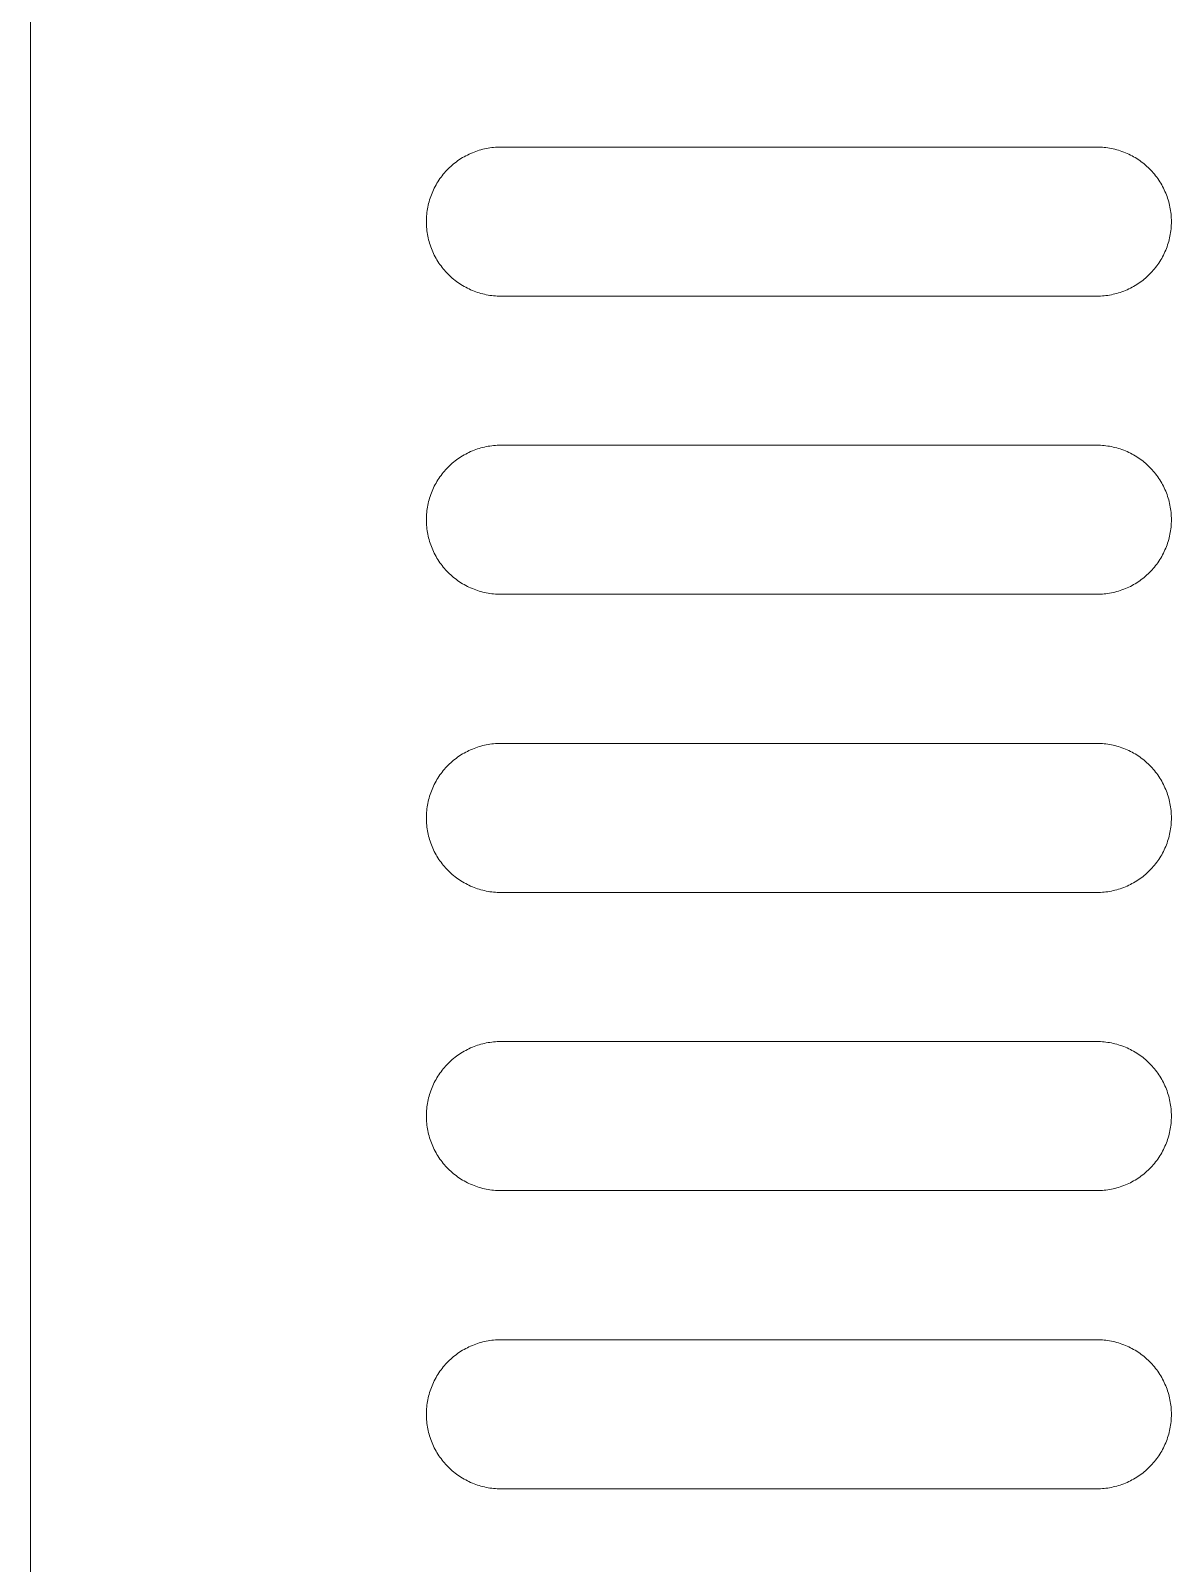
# Model space of a CAD drawing. Header units: millimetres. Extents: x -159872 to 386485, y -250577 to 158966.
# Drawn here: x 156718.84 to 156753.29, y 10631.46 to 10677.72 of the extents above; entities that cross this region are included whole.
import ezdxf

# ---------------------------------------------------------------- set-up
doc = ezdxf.new("R2010")
doc.units = ezdxf.units.MM
doc.layers.get('0').update_dxf_attribs({"lineweight": 25})
doc.layers.add('LDS-equipment-kitchen equipment', color=3, linetype='Continuous', lineweight=13)

# ---------------------------------------------------------------- blocks, each defined once
blk = doc.blocks.new('A$C9600e4bc')
at = {"linetype": 'Continuous', "transparency": 33554687}
for points in [[(0, 1395, 0), (682.4, 1395, 0)], [(521.2, 1383.05, 0), (521.2, 1383.05, 0)], [(530.2, 1383.05, 0), (530.2, 1383.05, 0)], [(539.2, 1383.05, 0), (539.2, 1383.05, 0)], [(548.2, 1383.05, 0), (548.2, 1383.05, 0)], [(557.2, 1383.05, 0), (557.2, 1383.05, 0)], [(518.95, 1380.8, 0), (518.95, 1362.8, 0)], [(523.45, 1380.8, 0), (523.45, 1362.8, 0)], [(527.95, 1380.8, 0), (527.95, 1362.8, 0)], [(532.45, 1380.8, 0), (532.45, 1362.8, 0)], [(536.95, 1380.8, 0), (536.95, 1362.8, 0)], [(541.45, 1380.8, 0), (541.45, 1362.8, 0)], [(545.95, 1380.8, 0), (545.95, 1362.8, 0)], [(550.45, 1380.8, 0), (550.45, 1362.8, 0)], [(554.95, 1380.8, 0), (554.95, 1362.8, 0)], [(559.45, 1380.8, 0), (559.45, 1362.8, 0)], [(521.2, 1360.55, 0), (521.2, 1360.55, 0)], [(530.2, 1360.55, 0), (530.2, 1360.55, 0)], [(539.2, 1360.55, 0), (539.2, 1360.55, 0)], [(548.2, 1360.55, 0), (548.2, 1360.55, 0)], [(557.2, 1360.55, 0), (557.2, 1360.55, 0)]]:
    blk.add_polyline3d(points, dxfattribs=at)
at = {"linetype": 'Continuous'}
for points in [[(518.95, 1380.8, 0), (518.951, 1380.855, 0), (518.953, 1380.91, 0), (518.956, 1380.966, 0), (518.961, 1381.021, 0), (518.967, 1381.075, 0), (518.974, 1381.13, 0), (518.983, 1381.185, 0), (518.993, 1381.239, 0), (519.005, 1381.293, 0), (519.017, 1381.347, 0), (519.031, 1381.4, 0), (519.047, 1381.453, 0), (519.064, 1381.506, 0), (519.082, 1381.558, 0), (519.101, 1381.61, 0), (519.121, 1381.661, 0), (519.143, 1381.712, 0), (519.166, 1381.762, 0), (519.19, 1381.812, 0), (519.216, 1381.861, 0), (519.242, 1381.909, 0), (519.27, 1381.957, 0), (519.299, 1382.004, 0), (519.329, 1382.05, 0), (519.36, 1382.096, 0), (519.393, 1382.14, 0), (519.426, 1382.184, 0), (519.461, 1382.227, 0), (519.496, 1382.27, 0), (519.533, 1382.311, 0), (519.57, 1382.351, 0), (519.609, 1382.391, 0), (519.649, 1382.43, 0), (519.689, 1382.467, 0), (519.73, 1382.504, 0), (519.773, 1382.539, 0), (519.816, 1382.574, 0), (519.86, 1382.607, 0), (519.904, 1382.64, 0), (519.95, 1382.671, 0), (519.996, 1382.701, 0), (520.043, 1382.73, 0), (520.091, 1382.758, 0), (520.139, 1382.784, 0), (520.188, 1382.81, 0), (520.238, 1382.834, 0), (520.288, 1382.857, 0), (520.339, 1382.879, 0), (520.39, 1382.899, 0), (520.442, 1382.918, 0), (520.494, 1382.936, 0), (520.547, 1382.953, 0), (520.6, 1382.969, 0), (520.653, 1382.983, 0), (520.707, 1382.995, 0), (520.761, 1383.007, 0), (520.815, 1383.017, 0), (520.87, 1383.026, 0), (520.925, 1383.033, 0), (520.979, 1383.039, 0), (521.034, 1383.044, 0), (521.09, 1383.047, 0), (521.145, 1383.049, 0), (521.2, 1383.05, 0)], [(521.2, 1383.05, 0), (521.255, 1383.049, 0), (521.31, 1383.047, 0), (521.366, 1383.044, 0), (521.421, 1383.039, 0), (521.475, 1383.033, 0), (521.53, 1383.026, 0), (521.585, 1383.017, 0), (521.639, 1383.007, 0), (521.693, 1382.995, 0), (521.747, 1382.983, 0), (521.8, 1382.969, 0), (521.853, 1382.953, 0), (521.906, 1382.936, 0), (521.958, 1382.918, 0), (522.01, 1382.899, 0), (522.061, 1382.879, 0), (522.112, 1382.857, 0), (522.162, 1382.834, 0), (522.212, 1382.81, 0), (522.261, 1382.784, 0), (522.309, 1382.758, 0), (522.357, 1382.73, 0), (522.404, 1382.701, 0), (522.45, 1382.671, 0), (522.496, 1382.64, 0), (522.54, 1382.607, 0), (522.584, 1382.574, 0), (522.627, 1382.539, 0), (522.67, 1382.504, 0), (522.711, 1382.467, 0), (522.751, 1382.43, 0), (522.791, 1382.391, 0), (522.83, 1382.351, 0), (522.867, 1382.311, 0), (522.904, 1382.27, 0), (522.939, 1382.227, 0), (522.974, 1382.184, 0), (523.007, 1382.14, 0), (523.04, 1382.096, 0), (523.071, 1382.05, 0), (523.101, 1382.004, 0), (523.13, 1381.957, 0), (523.158, 1381.909, 0), (523.184, 1381.861, 0), (523.21, 1381.812, 0), (523.234, 1381.762, 0), (523.257, 1381.712, 0), (523.279, 1381.661, 0), (523.299, 1381.61, 0), (523.318, 1381.558, 0), (523.336, 1381.506, 0), (523.353, 1381.453, 0), (523.368, 1381.4, 0), (523.383, 1381.347, 0), (523.395, 1381.293, 0), (523.407, 1381.239, 0), (523.417, 1381.185, 0), (523.426, 1381.13, 0), (523.433, 1381.075, 0), (523.439, 1381.021, 0), (523.444, 1380.966, 0), (523.447, 1380.91, 0), (523.449, 1380.855, 0), (523.45, 1380.8, 0)], [(527.95, 1380.8, 0), (527.951, 1380.855, 0), (527.953, 1380.91, 0), (527.956, 1380.966, 0), (527.961, 1381.021, 0), (527.967, 1381.075, 0), (527.974, 1381.13, 0), (527.983, 1381.185, 0), (527.993, 1381.239, 0), (528.005, 1381.293, 0), (528.017, 1381.347, 0), (528.031, 1381.4, 0), (528.047, 1381.453, 0), (528.064, 1381.506, 0), (528.082, 1381.558, 0), (528.101, 1381.61, 0), (528.121, 1381.661, 0), (528.143, 1381.712, 0), (528.166, 1381.762, 0), (528.19, 1381.812, 0), (528.216, 1381.861, 0), (528.242, 1381.909, 0), (528.27, 1381.957, 0), (528.299, 1382.004, 0), (528.329, 1382.05, 0), (528.36, 1382.096, 0), (528.393, 1382.14, 0), (528.426, 1382.184, 0), (528.461, 1382.227, 0), (528.496, 1382.27, 0), (528.533, 1382.311, 0), (528.57, 1382.351, 0), (528.609, 1382.391, 0), (528.649, 1382.43, 0), (528.689, 1382.467, 0), (528.73, 1382.504, 0), (528.773, 1382.539, 0), (528.816, 1382.574, 0), (528.86, 1382.607, 0), (528.904, 1382.64, 0), (528.95, 1382.671, 0), (528.996, 1382.701, 0), (529.043, 1382.73, 0), (529.091, 1382.758, 0), (529.139, 1382.784, 0), (529.188, 1382.81, 0), (529.238, 1382.834, 0), (529.288, 1382.857, 0), (529.339, 1382.879, 0), (529.39, 1382.899, 0), (529.442, 1382.918, 0), (529.494, 1382.936, 0), (529.547, 1382.953, 0), (529.6, 1382.969, 0), (529.653, 1382.983, 0), (529.707, 1382.995, 0), (529.761, 1383.007, 0), (529.815, 1383.017, 0), (529.87, 1383.026, 0), (529.925, 1383.033, 0), (529.979, 1383.039, 0), (530.034, 1383.044, 0), (530.09, 1383.047, 0), (530.145, 1383.049, 0), (530.2, 1383.05, 0)], [(530.2, 1383.05, 0), (530.255, 1383.049, 0), (530.31, 1383.047, 0), (530.365, 1383.044, 0), (530.421, 1383.039, 0), (530.475, 1383.033, 0), (530.53, 1383.026, 0), (530.585, 1383.017, 0), (530.639, 1383.007, 0), (530.693, 1382.995, 0), (530.747, 1382.983, 0), (530.8, 1382.969, 0), (530.853, 1382.953, 0), (530.906, 1382.936, 0), (530.958, 1382.918, 0), (531.01, 1382.899, 0), (531.061, 1382.879, 0), (531.112, 1382.857, 0), (531.162, 1382.834, 0), (531.212, 1382.81, 0), (531.261, 1382.784, 0), (531.309, 1382.758, 0), (531.357, 1382.73, 0), (531.404, 1382.701, 0), (531.45, 1382.671, 0), (531.496, 1382.64, 0), (531.54, 1382.607, 0), (531.584, 1382.574, 0), (531.627, 1382.539, 0), (531.67, 1382.504, 0), (531.711, 1382.467, 0), (531.751, 1382.43, 0), (531.791, 1382.391, 0), (531.83, 1382.351, 0), (531.867, 1382.311, 0), (531.904, 1382.27, 0), (531.939, 1382.227, 0), (531.974, 1382.184, 0), (532.007, 1382.14, 0), (532.04, 1382.096, 0), (532.071, 1382.05, 0), (532.101, 1382.004, 0), (532.13, 1381.957, 0), (532.158, 1381.909, 0), (532.184, 1381.861, 0), (532.21, 1381.812, 0), (532.234, 1381.762, 0), (532.257, 1381.712, 0), (532.279, 1381.661, 0), (532.299, 1381.61, 0), (532.318, 1381.558, 0), (532.336, 1381.506, 0), (532.353, 1381.453, 0), (532.368, 1381.4, 0), (532.383, 1381.347, 0), (532.395, 1381.293, 0), (532.407, 1381.239, 0), (532.417, 1381.185, 0), (532.426, 1381.13, 0), (532.433, 1381.075, 0), (532.439, 1381.021, 0), (532.444, 1380.966, 0), (532.447, 1380.91, 0), (532.449, 1380.855, 0), (532.45, 1380.8, 0)], [(536.95, 1380.8, 0), (536.951, 1380.855, 0), (536.953, 1380.91, 0), (536.956, 1380.966, 0), (536.961, 1381.021, 0), (536.967, 1381.075, 0), (536.974, 1381.13, 0), (536.983, 1381.185, 0), (536.993, 1381.239, 0), (537.005, 1381.293, 0), (537.017, 1381.347, 0), (537.031, 1381.4, 0), (537.047, 1381.453, 0), (537.064, 1381.506, 0), (537.081, 1381.558, 0), (537.101, 1381.61, 0), (537.121, 1381.661, 0), (537.143, 1381.712, 0), (537.166, 1381.762, 0), (537.19, 1381.812, 0), (537.216, 1381.861, 0), (537.242, 1381.909, 0), (537.27, 1381.957, 0), (537.299, 1382.004, 0), (537.329, 1382.05, 0), (537.36, 1382.096, 0), (537.393, 1382.14, 0), (537.426, 1382.184, 0), (537.461, 1382.227, 0), (537.496, 1382.27, 0), (537.533, 1382.311, 0), (537.57, 1382.351, 0), (537.609, 1382.391, 0), (537.649, 1382.43, 0), (537.689, 1382.467, 0), (537.73, 1382.504, 0), (537.773, 1382.539, 0), (537.816, 1382.574, 0), (537.86, 1382.607, 0), (537.904, 1382.64, 0), (537.95, 1382.671, 0), (537.996, 1382.701, 0), (538.043, 1382.73, 0), (538.091, 1382.758, 0), (538.139, 1382.784, 0), (538.188, 1382.81, 0), (538.238, 1382.834, 0), (538.288, 1382.857, 0), (538.339, 1382.879, 0), (538.39, 1382.899, 0), (538.442, 1382.918, 0), (538.494, 1382.936, 0), (538.547, 1382.953, 0), (538.6, 1382.969, 0), (538.653, 1382.983, 0), (538.707, 1382.995, 0), (538.761, 1383.007, 0), (538.815, 1383.017, 0), (538.87, 1383.026, 0), (538.925, 1383.033, 0), (538.979, 1383.039, 0), (539.034, 1383.044, 0), (539.09, 1383.047, 0), (539.145, 1383.049, 0), (539.2, 1383.05, 0)], [(539.2, 1383.05, 0), (539.255, 1383.049, 0), (539.31, 1383.047, 0), (539.365, 1383.044, 0), (539.421, 1383.039, 0), (539.475, 1383.033, 0), (539.53, 1383.026, 0), (539.585, 1383.017, 0), (539.639, 1383.007, 0), (539.693, 1382.995, 0), (539.747, 1382.983, 0), (539.8, 1382.969, 0), (539.853, 1382.953, 0), (539.906, 1382.936, 0), (539.958, 1382.918, 0), (540.01, 1382.899, 0), (540.061, 1382.879, 0), (540.112, 1382.857, 0), (540.162, 1382.834, 0), (540.212, 1382.81, 0), (540.261, 1382.784, 0), (540.309, 1382.758, 0), (540.357, 1382.73, 0), (540.404, 1382.701, 0), (540.45, 1382.671, 0), (540.496, 1382.64, 0), (540.54, 1382.607, 0), (540.584, 1382.574, 0), (540.627, 1382.539, 0), (540.67, 1382.504, 0), (540.711, 1382.467, 0), (540.751, 1382.43, 0), (540.791, 1382.391, 0), (540.83, 1382.351, 0), (540.867, 1382.311, 0), (540.904, 1382.27, 0), (540.939, 1382.227, 0), (540.974, 1382.184, 0), (541.007, 1382.14, 0), (541.04, 1382.096, 0), (541.071, 1382.05, 0), (541.101, 1382.004, 0), (541.13, 1381.957, 0), (541.158, 1381.909, 0), (541.184, 1381.861, 0), (541.21, 1381.812, 0), (541.234, 1381.762, 0), (541.257, 1381.712, 0), (541.279, 1381.661, 0), (541.299, 1381.61, 0), (541.318, 1381.558, 0), (541.336, 1381.506, 0), (541.353, 1381.453, 0), (541.368, 1381.4, 0), (541.383, 1381.347, 0), (541.395, 1381.293, 0), (541.407, 1381.239, 0), (541.417, 1381.185, 0), (541.426, 1381.13, 0), (541.433, 1381.075, 0), (541.439, 1381.021, 0), (541.444, 1380.966, 0), (541.447, 1380.91, 0), (541.449, 1380.855, 0), (541.45, 1380.8, 0)], [(545.95, 1380.8, 0), (545.951, 1380.855, 0), (545.953, 1380.91, 0), (545.956, 1380.966, 0), (545.961, 1381.021, 0), (545.967, 1381.075, 0), (545.974, 1381.13, 0), (545.983, 1381.185, 0), (545.993, 1381.239, 0), (546.005, 1381.293, 0), (546.017, 1381.347, 0), (546.031, 1381.4, 0), (546.047, 1381.453, 0), (546.064, 1381.506, 0), (546.081, 1381.558, 0), (546.101, 1381.61, 0), (546.121, 1381.661, 0), (546.143, 1381.712, 0), (546.166, 1381.762, 0), (546.19, 1381.812, 0), (546.216, 1381.861, 0), (546.242, 1381.909, 0), (546.27, 1381.957, 0), (546.299, 1382.004, 0), (546.329, 1382.05, 0), (546.36, 1382.096, 0), (546.393, 1382.14, 0), (546.426, 1382.184, 0), (546.461, 1382.227, 0), (546.496, 1382.27, 0), (546.533, 1382.311, 0), (546.57, 1382.351, 0), (546.609, 1382.391, 0), (546.648, 1382.43, 0), (546.689, 1382.467, 0), (546.73, 1382.504, 0), (546.773, 1382.539, 0), (546.816, 1382.574, 0), (546.86, 1382.607, 0), (546.904, 1382.64, 0), (546.95, 1382.671, 0), (546.996, 1382.701, 0), (547.043, 1382.73, 0), (547.091, 1382.758, 0), (547.139, 1382.784, 0), (547.188, 1382.81, 0), (547.238, 1382.834, 0), (547.288, 1382.857, 0), (547.339, 1382.879, 0), (547.39, 1382.899, 0), (547.442, 1382.918, 0), (547.494, 1382.936, 0), (547.547, 1382.953, 0), (547.6, 1382.969, 0), (547.653, 1382.983, 0), (547.707, 1382.995, 0), (547.761, 1383.007, 0), (547.815, 1383.017, 0), (547.87, 1383.026, 0), (547.925, 1383.033, 0), (547.979, 1383.039, 0), (548.034, 1383.044, 0), (548.09, 1383.047, 0), (548.145, 1383.049, 0), (548.2, 1383.05, 0)], [(548.2, 1383.05, 0), (548.255, 1383.049, 0), (548.31, 1383.047, 0), (548.365, 1383.044, 0), (548.42, 1383.039, 0), (548.475, 1383.033, 0), (548.53, 1383.026, 0), (548.585, 1383.017, 0), (548.639, 1383.007, 0), (548.693, 1382.995, 0), (548.747, 1382.983, 0), (548.8, 1382.969, 0), (548.853, 1382.953, 0), (548.906, 1382.936, 0), (548.958, 1382.918, 0), (549.01, 1382.899, 0), (549.061, 1382.879, 0), (549.112, 1382.857, 0), (549.162, 1382.834, 0), (549.212, 1382.81, 0), (549.261, 1382.784, 0), (549.309, 1382.758, 0), (549.357, 1382.73, 0), (549.404, 1382.701, 0), (549.45, 1382.671, 0), (549.496, 1382.64, 0), (549.54, 1382.607, 0), (549.584, 1382.574, 0), (549.627, 1382.539, 0), (549.67, 1382.504, 0), (549.711, 1382.467, 0), (549.751, 1382.43, 0), (549.791, 1382.391, 0), (549.83, 1382.351, 0), (549.867, 1382.311, 0), (549.904, 1382.27, 0), (549.939, 1382.227, 0), (549.974, 1382.184, 0), (550.007, 1382.14, 0), (550.04, 1382.096, 0), (550.071, 1382.05, 0), (550.101, 1382.004, 0), (550.13, 1381.957, 0), (550.158, 1381.909, 0), (550.184, 1381.861, 0), (550.21, 1381.812, 0), (550.234, 1381.762, 0), (550.257, 1381.712, 0), (550.279, 1381.661, 0), (550.299, 1381.61, 0), (550.318, 1381.558, 0), (550.336, 1381.506, 0), (550.353, 1381.453, 0), (550.368, 1381.4, 0), (550.383, 1381.347, 0), (550.395, 1381.293, 0), (550.407, 1381.239, 0), (550.417, 1381.185, 0), (550.426, 1381.13, 0), (550.433, 1381.075, 0), (550.439, 1381.021, 0), (550.444, 1380.966, 0), (550.447, 1380.91, 0), (550.449, 1380.855, 0), (550.45, 1380.8, 0)], [(554.95, 1380.8, 0), (554.951, 1380.855, 0), (554.953, 1380.91, 0), (554.956, 1380.966, 0), (554.961, 1381.021, 0), (554.967, 1381.075, 0), (554.974, 1381.13, 0), (554.983, 1381.185, 0), (554.993, 1381.239, 0), (555.005, 1381.293, 0), (555.017, 1381.347, 0), (555.031, 1381.4, 0), (555.047, 1381.453, 0), (555.064, 1381.506, 0), (555.081, 1381.558, 0), (555.101, 1381.61, 0), (555.121, 1381.661, 0), (555.143, 1381.712, 0), (555.166, 1381.762, 0), (555.19, 1381.812, 0), (555.216, 1381.861, 0), (555.242, 1381.909, 0), (555.27, 1381.957, 0), (555.299, 1382.004, 0), (555.329, 1382.05, 0), (555.36, 1382.096, 0), (555.393, 1382.14, 0), (555.426, 1382.184, 0), (555.461, 1382.227, 0), (555.496, 1382.27, 0), (555.533, 1382.311, 0), (555.57, 1382.351, 0), (555.609, 1382.391, 0), (555.648, 1382.43, 0), (555.689, 1382.467, 0), (555.73, 1382.504, 0), (555.773, 1382.539, 0), (555.816, 1382.574, 0), (555.86, 1382.607, 0), (555.904, 1382.64, 0), (555.95, 1382.671, 0), (555.996, 1382.701, 0), (556.043, 1382.73, 0), (556.091, 1382.758, 0), (556.139, 1382.784, 0), (556.188, 1382.81, 0), (556.238, 1382.834, 0), (556.288, 1382.857, 0), (556.339, 1382.879, 0), (556.39, 1382.899, 0), (556.442, 1382.918, 0), (556.494, 1382.936, 0), (556.547, 1382.953, 0), (556.6, 1382.969, 0), (556.653, 1382.983, 0), (556.707, 1382.995, 0), (556.761, 1383.007, 0), (556.815, 1383.017, 0), (556.87, 1383.026, 0), (556.925, 1383.033, 0), (556.979, 1383.039, 0), (557.034, 1383.044, 0), (557.09, 1383.047, 0), (557.145, 1383.049, 0), (557.2, 1383.05, 0)], [(557.2, 1383.05, 0), (557.255, 1383.049, 0), (557.31, 1383.047, 0), (557.365, 1383.044, 0), (557.42, 1383.039, 0), (557.475, 1383.033, 0), (557.53, 1383.026, 0), (557.585, 1383.017, 0), (557.639, 1383.007, 0), (557.693, 1382.995, 0), (557.747, 1382.983, 0), (557.8, 1382.969, 0), (557.853, 1382.953, 0), (557.906, 1382.936, 0), (557.958, 1382.918, 0), (558.01, 1382.899, 0), (558.061, 1382.879, 0), (558.112, 1382.857, 0), (558.162, 1382.834, 0), (558.212, 1382.81, 0), (558.261, 1382.784, 0), (558.309, 1382.758, 0), (558.357, 1382.73, 0), (558.404, 1382.701, 0), (558.45, 1382.671, 0), (558.496, 1382.64, 0), (558.54, 1382.607, 0), (558.584, 1382.574, 0), (558.627, 1382.539, 0), (558.67, 1382.504, 0), (558.711, 1382.467, 0), (558.751, 1382.43, 0), (558.791, 1382.391, 0), (558.83, 1382.351, 0), (558.867, 1382.311, 0), (558.904, 1382.27, 0), (558.939, 1382.227, 0), (558.974, 1382.184, 0), (559.007, 1382.14, 0), (559.04, 1382.096, 0), (559.071, 1382.05, 0), (559.101, 1382.004, 0), (559.13, 1381.957, 0), (559.158, 1381.909, 0), (559.184, 1381.861, 0), (559.21, 1381.812, 0), (559.234, 1381.762, 0), (559.257, 1381.712, 0), (559.279, 1381.661, 0), (559.299, 1381.61, 0), (559.318, 1381.558, 0), (559.336, 1381.506, 0), (559.353, 1381.453, 0), (559.368, 1381.4, 0), (559.383, 1381.347, 0), (559.395, 1381.293, 0), (559.407, 1381.239, 0), (559.417, 1381.185, 0), (559.426, 1381.13, 0), (559.433, 1381.075, 0), (559.439, 1381.021, 0), (559.444, 1380.966, 0), (559.447, 1380.91, 0), (559.449, 1380.855, 0), (559.45, 1380.8, 0)], [(521.2, 1360.55, 0), (521.145, 1360.551, 0), (521.09, 1360.553, 0), (521.034, 1360.556, 0), (520.979, 1360.561, 0), (520.925, 1360.567, 0), (520.87, 1360.574, 0), (520.815, 1360.583, 0), (520.761, 1360.593, 0), (520.707, 1360.605, 0), (520.653, 1360.617, 0), (520.6, 1360.631, 0), (520.547, 1360.647, 0), (520.494, 1360.663, 0), (520.442, 1360.681, 0), (520.39, 1360.701, 0), (520.339, 1360.721, 0), (520.288, 1360.743, 0), (520.238, 1360.766, 0), (520.188, 1360.79, 0), (520.139, 1360.816, 0), (520.091, 1360.842, 0), (520.043, 1360.87, 0), (519.996, 1360.899, 0), (519.95, 1360.929, 0), (519.904, 1360.96, 0), (519.86, 1360.993, 0), (519.816, 1361.026, 0), (519.773, 1361.061, 0), (519.73, 1361.096, 0), (519.689, 1361.133, 0), (519.649, 1361.17, 0), (519.609, 1361.209, 0), (519.57, 1361.248, 0), (519.533, 1361.289, 0), (519.496, 1361.33, 0), (519.461, 1361.373, 0), (519.426, 1361.416, 0), (519.393, 1361.46, 0), (519.36, 1361.504, 0), (519.329, 1361.55, 0), (519.299, 1361.596, 0), (519.27, 1361.643, 0), (519.242, 1361.691, 0), (519.216, 1361.739, 0), (519.19, 1361.788, 0), (519.166, 1361.838, 0), (519.143, 1361.888, 0), (519.121, 1361.939, 0), (519.101, 1361.99, 0), (519.082, 1362.042, 0), (519.064, 1362.094, 0), (519.047, 1362.147, 0), (519.031, 1362.2, 0), (519.017, 1362.253, 0), (519.005, 1362.307, 0), (518.993, 1362.361, 0), (518.983, 1362.415, 0), (518.974, 1362.47, 0), (518.967, 1362.525, 0), (518.961, 1362.579, 0), (518.956, 1362.634, 0), (518.953, 1362.69, 0), (518.951, 1362.745, 0), (518.95, 1362.8, 0)], [(523.45, 1362.8, 0), (523.449, 1362.745, 0), (523.447, 1362.69, 0), (523.444, 1362.634, 0), (523.439, 1362.579, 0), (523.433, 1362.525, 0), (523.426, 1362.47, 0), (523.417, 1362.415, 0), (523.407, 1362.361, 0), (523.395, 1362.307, 0), (523.383, 1362.253, 0), (523.368, 1362.2, 0), (523.353, 1362.147, 0), (523.336, 1362.094, 0), (523.318, 1362.042, 0), (523.299, 1361.99, 0), (523.279, 1361.939, 0), (523.257, 1361.888, 0), (523.234, 1361.838, 0), (523.21, 1361.788, 0), (523.184, 1361.739, 0), (523.158, 1361.691, 0), (523.13, 1361.643, 0), (523.101, 1361.596, 0), (523.071, 1361.55, 0), (523.04, 1361.504, 0), (523.007, 1361.46, 0), (522.974, 1361.416, 0), (522.939, 1361.373, 0), (522.904, 1361.33, 0), (522.867, 1361.289, 0), (522.83, 1361.248, 0), (522.791, 1361.209, 0), (522.751, 1361.17, 0), (522.711, 1361.133, 0), (522.67, 1361.096, 0), (522.627, 1361.061, 0), (522.584, 1361.026, 0), (522.54, 1360.993, 0), (522.496, 1360.96, 0), (522.45, 1360.929, 0), (522.404, 1360.899, 0), (522.357, 1360.87, 0), (522.309, 1360.842, 0), (522.261, 1360.816, 0), (522.212, 1360.79, 0), (522.162, 1360.766, 0), (522.112, 1360.743, 0), (522.061, 1360.721, 0), (522.01, 1360.701, 0), (521.958, 1360.681, 0), (521.906, 1360.663, 0), (521.853, 1360.647, 0), (521.8, 1360.631, 0), (521.747, 1360.617, 0), (521.693, 1360.605, 0), (521.639, 1360.593, 0), (521.585, 1360.583, 0), (521.53, 1360.574, 0), (521.475, 1360.567, 0), (521.421, 1360.561, 0), (521.366, 1360.556, 0), (521.31, 1360.553, 0), (521.255, 1360.551, 0), (521.2, 1360.55, 0)], [(530.2, 1360.55, 0), (530.145, 1360.551, 0), (530.09, 1360.553, 0), (530.034, 1360.556, 0), (529.979, 1360.561, 0), (529.925, 1360.567, 0), (529.87, 1360.574, 0), (529.815, 1360.583, 0), (529.761, 1360.593, 0), (529.707, 1360.605, 0), (529.653, 1360.617, 0), (529.6, 1360.631, 0), (529.547, 1360.647, 0), (529.494, 1360.663, 0), (529.442, 1360.681, 0), (529.39, 1360.701, 0), (529.339, 1360.721, 0), (529.288, 1360.743, 0), (529.238, 1360.766, 0), (529.188, 1360.79, 0), (529.139, 1360.816, 0), (529.091, 1360.842, 0), (529.043, 1360.87, 0), (528.996, 1360.899, 0), (528.95, 1360.929, 0), (528.904, 1360.96, 0), (528.86, 1360.993, 0), (528.816, 1361.026, 0), (528.773, 1361.061, 0), (528.73, 1361.096, 0), (528.689, 1361.133, 0), (528.649, 1361.17, 0), (528.609, 1361.209, 0), (528.57, 1361.248, 0), (528.533, 1361.289, 0), (528.496, 1361.33, 0), (528.461, 1361.373, 0), (528.426, 1361.416, 0), (528.393, 1361.46, 0), (528.36, 1361.504, 0), (528.329, 1361.55, 0), (528.299, 1361.596, 0), (528.27, 1361.643, 0), (528.242, 1361.691, 0), (528.216, 1361.739, 0), (528.19, 1361.788, 0), (528.166, 1361.838, 0), (528.143, 1361.888, 0), (528.121, 1361.939, 0), (528.101, 1361.99, 0), (528.082, 1362.042, 0), (528.064, 1362.094, 0), (528.047, 1362.147, 0), (528.031, 1362.2, 0), (528.017, 1362.253, 0), (528.005, 1362.307, 0), (527.993, 1362.361, 0), (527.983, 1362.415, 0), (527.974, 1362.47, 0), (527.967, 1362.525, 0), (527.961, 1362.579, 0), (527.956, 1362.634, 0), (527.953, 1362.69, 0), (527.951, 1362.745, 0), (527.95, 1362.8, 0)], [(532.45, 1362.8, 0), (532.449, 1362.745, 0), (532.447, 1362.69, 0), (532.444, 1362.634, 0), (532.439, 1362.579, 0), (532.433, 1362.525, 0), (532.426, 1362.47, 0), (532.417, 1362.415, 0), (532.407, 1362.361, 0), (532.395, 1362.307, 0), (532.383, 1362.253, 0), (532.368, 1362.2, 0), (532.353, 1362.147, 0), (532.336, 1362.094, 0), (532.318, 1362.042, 0), (532.299, 1361.99, 0), (532.279, 1361.939, 0), (532.257, 1361.888, 0), (532.234, 1361.838, 0), (532.21, 1361.788, 0), (532.184, 1361.739, 0), (532.158, 1361.691, 0), (532.13, 1361.643, 0), (532.101, 1361.596, 0), (532.071, 1361.55, 0), (532.04, 1361.504, 0), (532.007, 1361.46, 0), (531.974, 1361.416, 0), (531.939, 1361.373, 0), (531.904, 1361.33, 0), (531.867, 1361.289, 0), (531.83, 1361.248, 0), (531.791, 1361.209, 0), (531.751, 1361.17, 0), (531.711, 1361.133, 0), (531.67, 1361.096, 0), (531.627, 1361.061, 0), (531.584, 1361.026, 0), (531.54, 1360.993, 0), (531.496, 1360.96, 0), (531.45, 1360.929, 0), (531.404, 1360.899, 0), (531.357, 1360.87, 0), (531.309, 1360.842, 0), (531.261, 1360.816, 0), (531.212, 1360.79, 0), (531.162, 1360.766, 0), (531.112, 1360.743, 0), (531.061, 1360.721, 0), (531.01, 1360.701, 0), (530.958, 1360.681, 0), (530.906, 1360.663, 0), (530.853, 1360.647, 0), (530.8, 1360.631, 0), (530.747, 1360.617, 0), (530.693, 1360.605, 0), (530.639, 1360.593, 0), (530.585, 1360.583, 0), (530.53, 1360.574, 0), (530.475, 1360.567, 0), (530.421, 1360.561, 0), (530.365, 1360.556, 0), (530.31, 1360.553, 0), (530.255, 1360.551, 0), (530.2, 1360.55, 0)], [(539.2, 1360.55, 0), (539.145, 1360.551, 0), (539.09, 1360.553, 0), (539.034, 1360.556, 0), (538.979, 1360.561, 0), (538.925, 1360.567, 0), (538.87, 1360.574, 0), (538.815, 1360.583, 0), (538.761, 1360.593, 0), (538.707, 1360.605, 0), (538.653, 1360.617, 0), (538.6, 1360.631, 0), (538.547, 1360.647, 0), (538.494, 1360.663, 0), (538.442, 1360.681, 0), (538.39, 1360.701, 0), (538.339, 1360.721, 0), (538.288, 1360.743, 0), (538.238, 1360.766, 0), (538.188, 1360.79, 0), (538.139, 1360.816, 0), (538.091, 1360.842, 0), (538.043, 1360.87, 0), (537.996, 1360.899, 0), (537.95, 1360.929, 0), (537.904, 1360.96, 0), (537.86, 1360.993, 0), (537.816, 1361.026, 0), (537.773, 1361.061, 0), (537.73, 1361.096, 0), (537.689, 1361.133, 0), (537.649, 1361.17, 0), (537.609, 1361.209, 0), (537.57, 1361.248, 0), (537.533, 1361.289, 0), (537.496, 1361.33, 0), (537.461, 1361.373, 0), (537.426, 1361.416, 0), (537.393, 1361.46, 0), (537.36, 1361.504, 0), (537.329, 1361.55, 0), (537.299, 1361.596, 0), (537.27, 1361.643, 0), (537.242, 1361.691, 0), (537.216, 1361.739, 0), (537.19, 1361.788, 0), (537.166, 1361.838, 0), (537.143, 1361.888, 0), (537.121, 1361.939, 0), (537.101, 1361.99, 0), (537.081, 1362.042, 0), (537.064, 1362.094, 0), (537.047, 1362.147, 0), (537.031, 1362.2, 0), (537.017, 1362.253, 0), (537.005, 1362.307, 0), (536.993, 1362.361, 0), (536.983, 1362.415, 0), (536.974, 1362.47, 0), (536.967, 1362.525, 0), (536.961, 1362.579, 0), (536.956, 1362.634, 0), (536.953, 1362.69, 0), (536.951, 1362.745, 0), (536.95, 1362.8, 0)], [(541.45, 1362.8, 0), (541.449, 1362.745, 0), (541.447, 1362.69, 0), (541.444, 1362.634, 0), (541.439, 1362.579, 0), (541.433, 1362.525, 0), (541.426, 1362.47, 0), (541.417, 1362.415, 0), (541.407, 1362.361, 0), (541.395, 1362.307, 0), (541.383, 1362.253, 0), (541.368, 1362.2, 0), (541.353, 1362.147, 0), (541.336, 1362.094, 0), (541.318, 1362.042, 0), (541.299, 1361.99, 0), (541.279, 1361.939, 0), (541.257, 1361.888, 0), (541.234, 1361.838, 0), (541.21, 1361.788, 0), (541.184, 1361.739, 0), (541.158, 1361.691, 0), (541.13, 1361.643, 0), (541.101, 1361.596, 0), (541.071, 1361.55, 0), (541.04, 1361.504, 0), (541.007, 1361.46, 0), (540.974, 1361.416, 0), (540.939, 1361.373, 0), (540.904, 1361.33, 0), (540.867, 1361.289, 0), (540.83, 1361.248, 0), (540.791, 1361.209, 0), (540.751, 1361.17, 0), (540.711, 1361.133, 0), (540.67, 1361.096, 0), (540.627, 1361.061, 0), (540.584, 1361.026, 0), (540.54, 1360.993, 0), (540.496, 1360.96, 0), (540.45, 1360.929, 0), (540.404, 1360.899, 0), (540.357, 1360.87, 0), (540.309, 1360.842, 0), (540.261, 1360.816, 0), (540.212, 1360.79, 0), (540.162, 1360.766, 0), (540.112, 1360.743, 0), (540.061, 1360.721, 0), (540.01, 1360.701, 0), (539.958, 1360.681, 0), (539.906, 1360.663, 0), (539.853, 1360.647, 0), (539.8, 1360.631, 0), (539.747, 1360.617, 0), (539.693, 1360.605, 0), (539.639, 1360.593, 0), (539.585, 1360.583, 0), (539.53, 1360.574, 0), (539.475, 1360.567, 0), (539.421, 1360.561, 0), (539.365, 1360.556, 0), (539.31, 1360.553, 0), (539.255, 1360.551, 0), (539.2, 1360.55, 0)], [(548.2, 1360.55, 0), (548.145, 1360.551, 0), (548.09, 1360.553, 0), (548.034, 1360.556, 0), (547.979, 1360.561, 0), (547.925, 1360.567, 0), (547.87, 1360.574, 0), (547.815, 1360.583, 0), (547.761, 1360.593, 0), (547.707, 1360.605, 0), (547.653, 1360.617, 0), (547.6, 1360.631, 0), (547.547, 1360.647, 0), (547.494, 1360.663, 0), (547.442, 1360.681, 0), (547.39, 1360.701, 0), (547.339, 1360.721, 0), (547.288, 1360.743, 0), (547.238, 1360.766, 0), (547.188, 1360.79, 0), (547.139, 1360.816, 0), (547.091, 1360.842, 0), (547.043, 1360.87, 0), (546.996, 1360.899, 0), (546.95, 1360.929, 0), (546.904, 1360.96, 0), (546.86, 1360.993, 0), (546.816, 1361.026, 0), (546.773, 1361.061, 0), (546.73, 1361.096, 0), (546.689, 1361.133, 0), (546.648, 1361.17, 0), (546.609, 1361.209, 0), (546.57, 1361.248, 0), (546.533, 1361.289, 0), (546.496, 1361.33, 0), (546.461, 1361.373, 0), (546.426, 1361.416, 0), (546.393, 1361.46, 0), (546.36, 1361.504, 0), (546.329, 1361.55, 0), (546.299, 1361.596, 0), (546.27, 1361.643, 0), (546.242, 1361.691, 0), (546.216, 1361.739, 0), (546.19, 1361.788, 0), (546.166, 1361.838, 0), (546.143, 1361.888, 0), (546.121, 1361.939, 0), (546.101, 1361.99, 0), (546.081, 1362.042, 0), (546.064, 1362.094, 0), (546.047, 1362.147, 0), (546.031, 1362.2, 0), (546.017, 1362.253, 0), (546.005, 1362.307, 0), (545.993, 1362.361, 0), (545.983, 1362.415, 0), (545.974, 1362.47, 0), (545.967, 1362.525, 0), (545.961, 1362.579, 0), (545.956, 1362.634, 0), (545.953, 1362.69, 0), (545.951, 1362.745, 0), (545.95, 1362.8, 0)], [(550.45, 1362.8, 0), (550.449, 1362.745, 0), (550.447, 1362.69, 0), (550.444, 1362.634, 0), (550.439, 1362.579, 0), (550.433, 1362.525, 0), (550.426, 1362.47, 0), (550.417, 1362.415, 0), (550.407, 1362.361, 0), (550.395, 1362.307, 0), (550.383, 1362.253, 0), (550.368, 1362.2, 0), (550.353, 1362.147, 0), (550.336, 1362.094, 0), (550.318, 1362.042, 0), (550.299, 1361.99, 0), (550.279, 1361.939, 0), (550.257, 1361.888, 0), (550.234, 1361.838, 0), (550.21, 1361.788, 0), (550.184, 1361.739, 0), (550.158, 1361.691, 0), (550.13, 1361.643, 0), (550.101, 1361.596, 0), (550.071, 1361.55, 0), (550.04, 1361.504, 0), (550.007, 1361.46, 0), (549.974, 1361.416, 0), (549.939, 1361.373, 0), (549.904, 1361.33, 0), (549.867, 1361.289, 0), (549.83, 1361.248, 0), (549.791, 1361.209, 0), (549.751, 1361.17, 0), (549.711, 1361.133, 0), (549.67, 1361.096, 0), (549.627, 1361.061, 0), (549.584, 1361.026, 0), (549.54, 1360.993, 0), (549.496, 1360.96, 0), (549.45, 1360.929, 0), (549.404, 1360.899, 0), (549.357, 1360.87, 0), (549.309, 1360.842, 0), (549.261, 1360.816, 0), (549.212, 1360.79, 0), (549.162, 1360.766, 0), (549.112, 1360.743, 0), (549.061, 1360.721, 0), (549.01, 1360.701, 0), (548.958, 1360.681, 0), (548.906, 1360.663, 0), (548.853, 1360.647, 0), (548.8, 1360.631, 0), (548.747, 1360.617, 0), (548.693, 1360.605, 0), (548.639, 1360.593, 0), (548.585, 1360.583, 0), (548.53, 1360.574, 0), (548.475, 1360.567, 0), (548.42, 1360.561, 0), (548.365, 1360.556, 0), (548.31, 1360.553, 0), (548.255, 1360.551, 0), (548.2, 1360.55, 0)], [(557.2, 1360.55, 0), (557.145, 1360.551, 0), (557.09, 1360.553, 0), (557.034, 1360.556, 0), (556.979, 1360.561, 0), (556.925, 1360.567, 0), (556.87, 1360.574, 0), (556.815, 1360.583, 0), (556.761, 1360.593, 0), (556.707, 1360.605, 0), (556.653, 1360.617, 0), (556.6, 1360.631, 0), (556.547, 1360.647, 0), (556.494, 1360.663, 0), (556.442, 1360.681, 0), (556.39, 1360.701, 0), (556.339, 1360.721, 0), (556.288, 1360.743, 0), (556.238, 1360.766, 0), (556.188, 1360.79, 0), (556.139, 1360.816, 0), (556.091, 1360.842, 0), (556.043, 1360.87, 0), (555.996, 1360.899, 0), (555.95, 1360.929, 0), (555.904, 1360.96, 0), (555.86, 1360.993, 0), (555.816, 1361.026, 0), (555.773, 1361.061, 0), (555.73, 1361.096, 0), (555.689, 1361.133, 0), (555.648, 1361.17, 0), (555.609, 1361.209, 0), (555.57, 1361.248, 0), (555.533, 1361.289, 0), (555.496, 1361.33, 0), (555.461, 1361.373, 0), (555.426, 1361.416, 0), (555.393, 1361.46, 0), (555.36, 1361.504, 0), (555.329, 1361.55, 0), (555.299, 1361.596, 0), (555.27, 1361.643, 0), (555.242, 1361.691, 0), (555.216, 1361.739, 0), (555.19, 1361.788, 0), (555.166, 1361.838, 0), (555.143, 1361.888, 0), (555.121, 1361.939, 0), (555.101, 1361.99, 0), (555.081, 1362.042, 0), (555.064, 1362.094, 0), (555.047, 1362.147, 0), (555.031, 1362.2, 0), (555.017, 1362.253, 0), (555.005, 1362.307, 0), (554.993, 1362.361, 0), (554.983, 1362.415, 0), (554.974, 1362.47, 0), (554.967, 1362.525, 0), (554.961, 1362.579, 0), (554.956, 1362.634, 0), (554.953, 1362.69, 0), (554.951, 1362.745, 0), (554.95, 1362.8, 0)], [(559.45, 1362.8, 0), (559.449, 1362.745, 0), (559.447, 1362.69, 0), (559.444, 1362.634, 0), (559.439, 1362.579, 0), (559.433, 1362.525, 0), (559.426, 1362.47, 0), (559.417, 1362.415, 0), (559.407, 1362.361, 0), (559.395, 1362.307, 0), (559.383, 1362.253, 0), (559.368, 1362.2, 0), (559.353, 1362.147, 0), (559.336, 1362.094, 0), (559.318, 1362.042, 0), (559.299, 1361.99, 0), (559.279, 1361.939, 0), (559.257, 1361.888, 0), (559.234, 1361.838, 0), (559.21, 1361.788, 0), (559.184, 1361.739, 0), (559.158, 1361.691, 0), (559.13, 1361.643, 0), (559.101, 1361.596, 0), (559.071, 1361.55, 0), (559.04, 1361.504, 0), (559.007, 1361.46, 0), (558.974, 1361.416, 0), (558.939, 1361.373, 0), (558.904, 1361.33, 0), (558.867, 1361.289, 0), (558.83, 1361.248, 0), (558.791, 1361.209, 0), (558.751, 1361.17, 0), (558.711, 1361.133, 0), (558.67, 1361.096, 0), (558.627, 1361.061, 0), (558.584, 1361.026, 0), (558.54, 1360.993, 0), (558.496, 1360.96, 0), (558.45, 1360.929, 0), (558.404, 1360.899, 0), (558.357, 1360.87, 0), (558.309, 1360.842, 0), (558.261, 1360.816, 0), (558.212, 1360.79, 0), (558.162, 1360.766, 0), (558.112, 1360.743, 0), (558.061, 1360.721, 0), (558.01, 1360.701, 0), (557.958, 1360.681, 0), (557.906, 1360.663, 0), (557.853, 1360.647, 0), (557.8, 1360.631, 0), (557.747, 1360.617, 0), (557.693, 1360.605, 0), (557.639, 1360.593, 0), (557.585, 1360.583, 0), (557.53, 1360.574, 0), (557.475, 1360.567, 0), (557.42, 1360.561, 0), (557.365, 1360.556, 0), (557.31, 1360.553, 0), (557.255, 1360.551, 0), (557.2, 1360.55, 0)]]:
    blk.add_polyline3d(points, dxfattribs=at)
blk = doc.blocks.new('Group-410')
at = {"layer": 'LDS-equipment-kitchen equipment', "xscale": -1, "rotation": 89.99982067775127}
blk.add_blockref('A$C9600e4bc', (97440.325, 47650.672), dxfattribs=at)

msp = doc.modelspace()

# ---------------------------------------------------------------- block references
at = {"layer": 'LDS-equipment-kitchen equipment', "color": 7}
msp.add_blockref('Group-410', (60673.51323, -36457.51522), dxfattribs=at)

doc.saveas('drawing.dxf')
